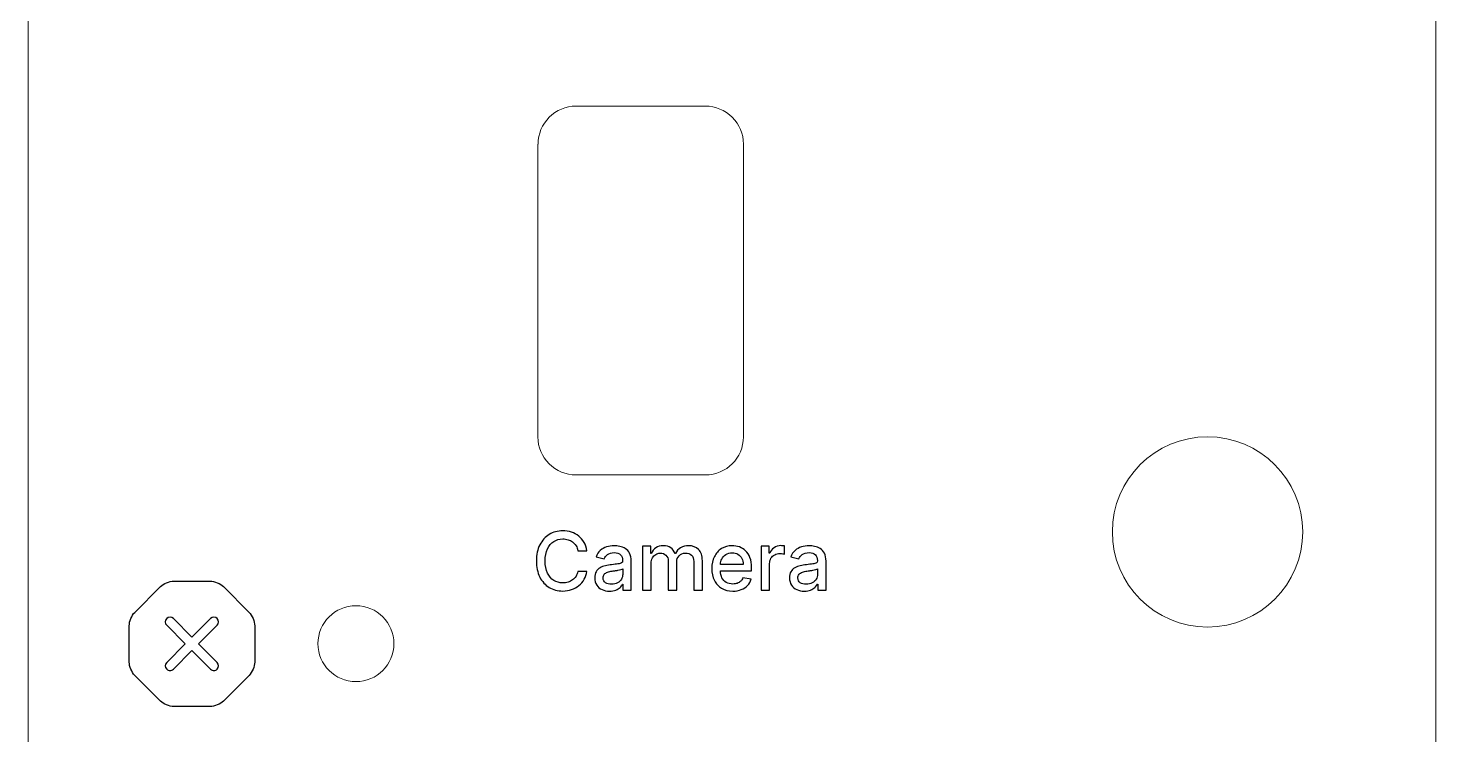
# Model space of a CAD drawing. Header units: millimetres. Extents: x -19 to 19, y -61 to 61.
# Drawn here: x -18.5 to 18.5, y 17.17 to 35.76 of the extents above; entities that cross this region are included whole.
import ezdxf
from ezdxf.lldxf.tags import DXFTag

# ---------------------------------------------------------------- set-up
doc = ezdxf.new("R2010")
doc.units = ezdxf.units.MM
doc.header["$MEASUREMENT"] = 0
doc.layers.add('Layer 1', color=7, linetype='Continuous')
tags = doc.linetypes.add('New Line21', pattern=[0.2, 0.1, -0.1]).pattern_tags.tags
tags[6:7] = [DXFTag(74, 4), DXFTag(75, 0), DXFTag(340, '0'), DXFTag(46, 1.0), DXFTag(50, 0.0), DXFTag(44, 0.0), DXFTag(45, 0.0)]
tags[4:5] = [DXFTag(74, 4), DXFTag(75, 0), DXFTag(340, '0'), DXFTag(46, 1.0), DXFTag(50, 0.0), DXFTag(44, 0.0), DXFTag(45, 0.0)]
tags = doc.linetypes.add('New Line22', pattern=[0.2, 0.1, -0.1]).pattern_tags.tags
tags[6:7] = [DXFTag(74, 4), DXFTag(75, 0), DXFTag(340, '0'), DXFTag(46, 1.0), DXFTag(50, 0.0), DXFTag(44, 0.0), DXFTag(45, 0.0)]
tags[4:5] = [DXFTag(74, 4), DXFTag(75, 0), DXFTag(340, '0'), DXFTag(46, 1.0), DXFTag(50, 0.0), DXFTag(44, 0.0), DXFTag(45, 0.0)]
tags = doc.linetypes.add('New Line23', pattern=[0.2, 0.1, -0.1]).pattern_tags.tags
tags[6:7] = [DXFTag(74, 4), DXFTag(75, 0), DXFTag(340, '0'), DXFTag(46, 1.0), DXFTag(50, 0.0), DXFTag(44, 0.0), DXFTag(45, 0.0)]
tags[4:5] = [DXFTag(74, 4), DXFTag(75, 0), DXFTag(340, '0'), DXFTag(46, 1.0), DXFTag(50, 0.0), DXFTag(44, 0.0), DXFTag(45, 0.0)]
tags = doc.linetypes.add('New Line24', pattern=[0.2, 0.1, -0.1]).pattern_tags.tags
tags[6:7] = [DXFTag(74, 4), DXFTag(75, 0), DXFTag(340, '0'), DXFTag(46, 1.0), DXFTag(50, 0.0), DXFTag(44, 0.0), DXFTag(45, 0.0)]
tags[4:5] = [DXFTag(74, 4), DXFTag(75, 0), DXFTag(340, '0'), DXFTag(46, 1.0), DXFTag(50, 0.0), DXFTag(44, 0.0), DXFTag(45, 0.0)]
tags = doc.linetypes.add('New Line25', pattern=[0.2, 0.1, -0.1]).pattern_tags.tags
tags[6:7] = [DXFTag(74, 4), DXFTag(75, 0), DXFTag(340, '0'), DXFTag(46, 1.0), DXFTag(50, 0.0), DXFTag(44, 0.0), DXFTag(45, 0.0)]
tags[4:5] = [DXFTag(74, 4), DXFTag(75, 0), DXFTag(340, '0'), DXFTag(46, 1.0), DXFTag(50, 0.0), DXFTag(44, 0.0), DXFTag(45, 0.0)]
tags = doc.linetypes.add('New Line26', pattern=[0.2, 0.1, -0.1]).pattern_tags.tags
tags[6:7] = [DXFTag(74, 4), DXFTag(75, 0), DXFTag(340, '0'), DXFTag(46, 1.0), DXFTag(50, 0.0), DXFTag(44, 0.0), DXFTag(45, 0.0)]
tags[4:5] = [DXFTag(74, 4), DXFTag(75, 0), DXFTag(340, '0'), DXFTag(46, 1.0), DXFTag(50, 0.0), DXFTag(44, 0.0), DXFTag(45, 0.0)]
tags = doc.linetypes.add('New Line27', pattern=[0.2, 0.1, -0.1]).pattern_tags.tags
tags[6:7] = [DXFTag(74, 4), DXFTag(75, 0), DXFTag(340, '0'), DXFTag(46, 1.0), DXFTag(50, 0.0), DXFTag(44, 0.0), DXFTag(45, 0.0)]
tags[4:5] = [DXFTag(74, 4), DXFTag(75, 0), DXFTag(340, '0'), DXFTag(46, 1.0), DXFTag(50, 0.0), DXFTag(44, 0.0), DXFTag(45, 0.0)]
tags = doc.linetypes.add('New Line28', pattern=[0.2, 0.1, -0.1]).pattern_tags.tags
tags[6:7] = [DXFTag(74, 4), DXFTag(75, 0), DXFTag(340, '0'), DXFTag(46, 1.0), DXFTag(50, 0.0), DXFTag(44, 0.0), DXFTag(45, 0.0)]
tags[4:5] = [DXFTag(74, 4), DXFTag(75, 0), DXFTag(340, '0'), DXFTag(46, 1.0), DXFTag(50, 0.0), DXFTag(44, 0.0), DXFTag(45, 0.0)]
tags = doc.linetypes.add('New Line38', pattern=[0.2, 0.1, -0.1]).pattern_tags.tags
tags[6:7] = [DXFTag(74, 4), DXFTag(75, 0), DXFTag(340, '0'), DXFTag(46, 1.0), DXFTag(50, 0.0), DXFTag(44, 0.0), DXFTag(45, 0.0)]
tags[4:5] = [DXFTag(74, 4), DXFTag(75, 0), DXFTag(340, '0'), DXFTag(46, 1.0), DXFTag(50, 0.0), DXFTag(44, 0.0), DXFTag(45, 0.0)]
tags = doc.linetypes.add('New Line4', pattern=[0.2, 0.1, -0.1]).pattern_tags.tags
tags[6:7] = [DXFTag(74, 4), DXFTag(75, 0), DXFTag(340, '0'), DXFTag(46, 1.0), DXFTag(50, 0.0), DXFTag(44, 0.0), DXFTag(45, 0.0)]
tags[4:5] = [DXFTag(74, 4), DXFTag(75, 0), DXFTag(340, '0'), DXFTag(46, 1.0), DXFTag(50, 0.0), DXFTag(44, 0.0), DXFTag(45, 0.0)]
tags = doc.linetypes.add('New Line47', pattern=[0.2, 0.1, -0.1]).pattern_tags.tags
tags[6:7] = [DXFTag(74, 4), DXFTag(75, 0), DXFTag(340, '0'), DXFTag(46, 1.0), DXFTag(50, 0.0), DXFTag(44, 0.0), DXFTag(45, 0.0)]
tags[4:5] = [DXFTag(74, 4), DXFTag(75, 0), DXFTag(340, '0'), DXFTag(46, 1.0), DXFTag(50, 0.0), DXFTag(44, 0.0), DXFTag(45, 0.0)]
tags = doc.linetypes.add('New Line53', pattern=[0.2, 0.1, -0.1]).pattern_tags.tags
tags[6:7] = [DXFTag(74, 4), DXFTag(75, 0), DXFTag(340, '0'), DXFTag(46, 1.0), DXFTag(50, 0.0), DXFTag(44, 0.0), DXFTag(45, 0.0)]
tags[4:5] = [DXFTag(74, 4), DXFTag(75, 0), DXFTag(340, '0'), DXFTag(46, 1.0), DXFTag(50, 0.0), DXFTag(44, 0.0), DXFTag(45, 0.0)]

msp = doc.modelspace()

# ---------------------------------------------------------------- linework, layer by layer
at = {"layer": 'Layer 1', "linetype": 'New Line53', "lineweight": 5}
msp.add_open_spline([(-18.5015, 59.5148), (-18.5015, 59.5148), (-18.5015, -59.4971), (-18.5015, -59.4971)], degree=3, dxfattribs=at)
at = {"layer": 'Layer 1', "linetype": 'New Line47', "lineweight": 5}
msp.add_open_spline([(18.5019, -50.1686), (18.5019, -50.1686), (18.5019, 50.1865), (18.5019, 50.1865)], degree=3, dxfattribs=at)
at = {"layer": 'Layer 1', "linetype": 'New Line28', "lineweight": 5}
msp.add_open_spline([(-4.0995, 33.7099), (-4.3641, 33.7099), (-4.6181, 33.604), (-4.8052, 33.417), (-4.8052, 33.417), (-4.9922, 33.2301), (-5.098, 32.976), (-5.098, 32.7113)], degree=3, knots=[0, 0, 0, 0, 0.3333333, 0.3333333, 0.3333333, 0.3333333, 1, 1, 1, 1], dxfattribs=at)
at = {"layer": 'Layer 1', "linetype": 'New Line21', "lineweight": 5}
msp.add_open_spline([(-0.6984, 33.7099), (-0.6984, 33.7099), (-4.0995, 33.7099), (-4.0995, 33.7099)], degree=3, dxfattribs=at)
at = {"layer": 'Layer 1', "linetype": 'New Line22', "lineweight": 5}
msp.add_open_spline([(0.3001, 32.7113), (0.3001, 32.976), (0.1943, 33.2301), (0.0073, 33.417), (0.0073, 33.417), (-0.1798, 33.604), (-0.4338, 33.7099), (-0.6984, 33.7099)], degree=3, knots=[0, 0, 0, 0, 0.3333333, 0.3333333, 0.3333333, 0.3333333, 1, 1, 1, 1], dxfattribs=at)
at = {"layer": 'Layer 1', "linetype": 'New Line27', "lineweight": 5}
msp.add_open_spline([(-5.1015, 32.7113), (-5.1015, 32.7113), (-5.1015, 25.0094), (-5.1015, 25.0094)], degree=3, dxfattribs=at)
at = {"layer": 'Layer 1', "linetype": 'New Line23', "lineweight": 5}
msp.add_open_spline([(0.3001, 25.0094), (0.3001, 25.0094), (0.3001, 32.7113), (0.3001, 32.7113)], degree=3, dxfattribs=at)
at = {"layer": 'Layer 1', "linetype": 'New Line26', "lineweight": 5}
msp.add_open_spline([(-5.1015, 25.0094), (-5.1015, 24.7449), (-4.9956, 24.4909), (-4.8087, 24.3038), (-4.8087, 24.3038), (-4.6217, 24.1168), (-4.3677, 24.0109), (-4.103, 24.0109)], degree=3, knots=[0, 0, 0, 0, 0.3333333, 0.3333333, 0.3333333, 0.3333333, 1, 1, 1, 1], dxfattribs=at)
at = {"layer": 'Layer 1', "linetype": 'New Line24', "lineweight": 5}
msp.add_open_spline([(-0.6984, 24.0109), (-0.1444, 24.0109), (0.3001, 24.459), (0.3001, 25.0094)], degree=3, dxfattribs=at)
at = {"layer": 'Layer 1', "linetype": 'New Line38', "lineweight": 5}
msp.add_open_spline([(15.002, 22.5114), (15.002, 23.8911), (13.8835, 25.0129), (12.5005, 25.0129), (12.5005, 25.0129), (11.1175, 25.0129), (9.9991, 23.8945), (9.9991, 22.5114), (9.9991, 22.5114), (9.9991, 21.132), (11.1175, 20.01), (12.5005, 20.01), (12.5005, 20.01), (13.8835, 20.01), (15.002, 21.1285), (15.002, 22.5114)], degree=3, knots=[0, 0, 0, 0, 0.2, 0.2, 0.2, 0.2, 0.4, 0.4, 0.4, 0.4, 0.6, 0.6, 0.6, 0.6, 1, 1, 1, 1], dxfattribs=at)
at = {"layer": 'Layer 1', "linetype": 'New Line25', "lineweight": 5}
msp.add_open_spline([(-4.0995, 24.0109), (-4.0995, 24.0109), (-0.6984, 24.0109), (-0.6984, 24.0109)], degree=3, dxfattribs=at)
at = {"layer": 'Layer 1'}
for points, knots in [([(-3.8142, 22.0173), (-3.8142, 22.0173), (-4.0486, 22.0173), (-4.0486, 22.0173), (-4.0486, 22.0173), (-4.0577, 22.0673), (-4.0745, 22.1114), (-4.099, 22.1495), (-4.099, 22.1495), (-4.1235, 22.1877), (-4.1537, 22.2197), (-4.1891, 22.2465), (-4.1891, 22.2465), (-4.2247, 22.273), (-4.2646, 22.2931), (-4.3088, 22.3065), (-4.3088, 22.3065), (-4.3524, 22.3202), (-4.3988, 22.327), (-4.4478, 22.327), (-4.4478, 22.327), (-4.5365, 22.327), (-4.616, 22.3047), (-4.6861, 22.2599), (-4.6861, 22.2599), (-4.7557, 22.2155), (-4.8108, 22.1498), (-4.8515, 22.0638), (-4.8515, 22.0638), (-4.8915, 21.9776), (-4.9116, 21.8722), (-4.9116, 21.748), (-4.9116, 21.748), (-4.9116, 21.6228), (-4.8915, 21.5169), (-4.8515, 21.4308), (-4.8515, 21.4308), (-4.8108, 21.3448), (-4.7555, 21.2794), (-4.6853, 21.2353), (-4.6853, 21.2353), (-4.6152, 21.1913), (-4.5362, 21.1694), (-4.4485, 21.1694), (-4.4485, 21.1694), (-4.4, 21.1694), (-4.3538, 21.1757), (-4.3102, 21.1888), (-4.3102, 21.1888), (-4.2661, 21.2022), (-4.2262, 21.222), (-4.1907, 21.2481), (-4.1907, 21.2481), (-4.1551, 21.2741), (-4.125, 21.306), (-4.1005, 21.3437), (-4.1005, 21.3437), (-4.0754, 21.3817), (-4.0582, 21.4252), (-4.0486, 21.4745), (-4.0486, 21.4745), (-4.0486, 21.4745), (-3.8142, 21.4735), (-3.8142, 21.4735), (-3.8142, 21.4735), (-3.8267, 21.398), (-3.851, 21.3285), (-3.887, 21.2646), (-3.887, 21.2646), (-3.9226, 21.2014), (-3.9685, 21.1468), (-4.0246, 21.1009), (-4.0246, 21.1009), (-4.0802, 21.055), (-4.1438, 21.0198), (-4.2155, 20.9947), (-4.2155, 20.9947), (-4.2872, 20.9697), (-4.3653, 20.9573), (-4.4501, 20.9573), (-4.4501, 20.9573), (-4.5833, 20.9573), (-4.7021, 20.9887), (-4.8064, 21.0519), (-4.8064, 21.0519), (-4.9106, 21.1157), (-4.9928, 21.2064), (-5.053, 21.3249), (-5.053, 21.3249), (-5.1126, 21.4432), (-5.1423, 21.5843), (-5.1423, 21.748), (-5.1423, 21.748), (-5.1423, 21.9124), (-5.1123, 22.0535), (-5.0522, 22.1714), (-5.0522, 22.1714), (-4.992, 22.2895), (-4.9099, 22.3802), (-4.8056, 22.4434), (-4.8056, 22.4434), (-4.7013, 22.5069), (-4.5829, 22.539), (-4.4501, 22.539), (-4.4501, 22.539), (-4.3684, 22.539), (-4.2922, 22.527), (-4.2215, 22.5034), (-4.2215, 22.5034), (-4.1503, 22.4805), (-4.0865, 22.4462), (-4.0298, 22.4014), (-4.0298, 22.4014), (-3.9733, 22.3566), (-3.9263, 22.3019), (-3.8892, 22.2374), (-3.8892, 22.2374), (-3.8522, 22.1731), (-3.8271, 22.0998), (-3.8142, 22.0173)], [0, 0, 0, 0, 0.0322581, 0.0322581, 0.0322581, 0.0322581, 0.0645161, 0.0645161, 0.0645161, 0.0645161, 0.0967742, 0.0967742, 0.0967742, 0.0967742, 0.1290323, 0.1290323, 0.1290323, 0.1290323, 0.1612903, 0.1612903, 0.1612903, 0.1612903, 0.1935484, 0.1935484, 0.1935484, 0.1935484, 0.2258065, 0.2258065, 0.2258065, 0.2258065, 0.2580645, 0.2580645, 0.2580645, 0.2580645, 0.2903226, 0.2903226, 0.2903226, 0.2903226, 0.3225806, 0.3225806, 0.3225806, 0.3225806, 0.3548387, 0.3548387, 0.3548387, 0.3548387, 0.3870968, 0.3870968, 0.3870968, 0.3870968, 0.4193548, 0.4193548, 0.4193548, 0.4193548, 0.4516129, 0.4516129, 0.4516129, 0.4516129, 0.483871, 0.483871, 0.483871, 0.483871, 0.516129, 0.516129, 0.516129, 0.516129, 0.5483871, 0.5483871, 0.5483871, 0.5483871, 0.5806452, 0.5806452, 0.5806452, 0.5806452, 0.6129032, 0.6129032, 0.6129032, 0.6129032, 0.6451613, 0.6451613, 0.6451613, 0.6451613, 0.6774194, 0.6774194, 0.6774194, 0.6774194, 0.7096774, 0.7096774, 0.7096774, 0.7096774, 0.7419355, 0.7419355, 0.7419355, 0.7419355, 0.7741935, 0.7741935, 0.7741935, 0.7741935, 0.8064516, 0.8064516, 0.8064516, 0.8064516, 0.8387097, 0.8387097, 0.8387097, 0.8387097, 0.8709677, 0.8709677, 0.8709677, 0.8709677, 0.9032258, 0.9032258, 0.9032258, 0.9032258, 0.9354839, 0.9354839, 0.9354839, 0.9354839, 1, 1, 1, 1]), ([(-3.2182, 20.9527), (-3.2913, 20.9527), (-3.3575, 20.9662), (-3.4167, 20.9933), (-3.4167, 20.9933), (-3.4757, 21.0209), (-3.5227, 21.0607), (-3.5572, 21.1129), (-3.5572, 21.1129), (-3.5913, 21.1652), (-3.6083, 21.229), (-3.6083, 21.3045), (-3.6083, 21.3045), (-3.6083, 21.3697), (-3.5957, 21.4235), (-3.5708, 21.4653), (-3.5708, 21.4653), (-3.5457, 21.5073), (-3.5119, 21.5409), (-3.4692, 21.5652), (-3.4692, 21.5652), (-3.4267, 21.5899), (-3.3791, 21.6087), (-3.3264, 21.6209), (-3.3264, 21.6209), (-3.2738, 21.6337), (-3.2202, 21.6432), (-3.1656, 21.6496), (-3.1656, 21.6496), (-3.0964, 21.6576), (-3.0403, 21.664), (-2.9971, 21.6689), (-2.9971, 21.6689), (-2.9541, 21.6745), (-2.9227, 21.6835), (-2.9033, 21.6955), (-2.9033, 21.6955), (-2.8837, 21.7075), (-2.8739, 21.7272), (-2.8739, 21.754), (-2.8739, 21.754), (-2.8739, 21.754), (-2.8739, 21.7592), (-2.8739, 21.7592), (-2.8739, 21.7592), (-2.8739, 21.825), (-2.8925, 21.8758), (-2.9295, 21.912), (-2.9295, 21.912), (-2.9661, 21.948), (-3.0207, 21.966), (-3.0934, 21.966), (-3.0934, 21.966), (-3.169, 21.966), (-3.2286, 21.9491), (-3.2722, 21.9156), (-3.2722, 21.9156), (-3.3154, 21.8828), (-3.3452, 21.8458), (-3.3617, 21.8051), (-3.3617, 21.8051), (-3.3617, 21.8051), (-3.5729, 21.8531), (-3.5729, 21.8531), (-3.5729, 21.8531), (-3.5479, 21.9234), (-3.5113, 21.9802), (-3.4632, 22.0233), (-3.4632, 22.0233), (-3.4147, 22.067), (-3.3588, 22.0983), (-3.2956, 22.1178), (-3.2956, 22.1178), (-3.2325, 22.1378), (-3.1661, 22.1481), (-3.0964, 22.1481), (-3.0964, 22.1481), (-3.0504, 22.1481), (-3.0014, 22.1425), (-2.9498, 22.1315), (-2.9498, 22.1315), (-2.8977, 22.1209), (-2.8491, 22.1015), (-2.8039, 22.073), (-2.8039, 22.073), (-2.7583, 22.0443), (-2.7211, 22.0034), (-2.692, 21.9502), (-2.692, 21.9502), (-2.663, 21.8976), (-2.6484, 21.8291), (-2.6484, 21.7452), (-2.6484, 21.7452), (-2.6484, 21.7452), (-2.6484, 20.9782), (-2.6484, 20.9782), (-2.6484, 20.9782), (-2.6484, 20.9782), (-2.8679, 20.9782), (-2.8679, 20.9782), (-2.8679, 20.9782), (-2.8679, 20.9782), (-2.8679, 21.1362), (-2.8679, 21.1362), (-2.8679, 21.1362), (-2.8679, 21.1362), (-2.8769, 21.1362), (-2.8769, 21.1362), (-2.8769, 21.1362), (-2.8914, 21.1069), (-2.9133, 21.0783), (-2.9423, 21.0505), (-2.9423, 21.0505), (-2.9714, 21.0222), (-3.0087, 20.999), (-3.0544, 20.9806), (-3.0544, 20.9806), (-3.1, 20.9619), (-3.1545, 20.9527), (-3.2182, 20.9527)], [0, 0, 0, 0, 0.0322581, 0.0322581, 0.0322581, 0.0322581, 0.0645161, 0.0645161, 0.0645161, 0.0645161, 0.0967742, 0.0967742, 0.0967742, 0.0967742, 0.1290323, 0.1290323, 0.1290323, 0.1290323, 0.1612903, 0.1612903, 0.1612903, 0.1612903, 0.1935484, 0.1935484, 0.1935484, 0.1935484, 0.2258065, 0.2258065, 0.2258065, 0.2258065, 0.2580645, 0.2580645, 0.2580645, 0.2580645, 0.2903226, 0.2903226, 0.2903226, 0.2903226, 0.3225806, 0.3225806, 0.3225806, 0.3225806, 0.3548387, 0.3548387, 0.3548387, 0.3548387, 0.3870968, 0.3870968, 0.3870968, 0.3870968, 0.4193548, 0.4193548, 0.4193548, 0.4193548, 0.4516129, 0.4516129, 0.4516129, 0.4516129, 0.483871, 0.483871, 0.483871, 0.483871, 0.516129, 0.516129, 0.516129, 0.516129, 0.5483871, 0.5483871, 0.5483871, 0.5483871, 0.5806452, 0.5806452, 0.5806452, 0.5806452, 0.6129032, 0.6129032, 0.6129032, 0.6129032, 0.6451613, 0.6451613, 0.6451613, 0.6451613, 0.6774194, 0.6774194, 0.6774194, 0.6774194, 0.7096774, 0.7096774, 0.7096774, 0.7096774, 0.7419355, 0.7419355, 0.7419355, 0.7419355, 0.7741935, 0.7741935, 0.7741935, 0.7741935, 0.8064516, 0.8064516, 0.8064516, 0.8064516, 0.8387097, 0.8387097, 0.8387097, 0.8387097, 0.8709677, 0.8709677, 0.8709677, 0.8709677, 0.9032258, 0.9032258, 0.9032258, 0.9032258, 0.9354839, 0.9354839, 0.9354839, 0.9354839, 1, 1, 1, 1]), ([(-2.3491, 20.9782), (-2.3491, 20.9782), (-2.3491, 22.1329), (-2.3491, 22.1329), (-2.3491, 22.1329), (-2.3491, 22.1329), (-2.1333, 22.1329), (-2.1333, 22.1329), (-2.1333, 22.1329), (-2.1333, 22.1329), (-2.1333, 21.9448), (-2.1333, 21.9448), (-2.1333, 21.9448), (-2.1333, 21.9448), (-2.1189, 21.9448), (-2.1189, 21.9448), (-2.1189, 21.9448), (-2.0949, 22.0087), (-2.0556, 22.0581), (-2.0009, 22.0938), (-2.0009, 22.0938), (-1.9464, 22.1301), (-1.8809, 22.1481), (-1.8047, 22.1481), (-1.8047, 22.1481), (-1.7275, 22.1481), (-1.663, 22.1301), (-1.6109, 22.0938), (-1.6109, 22.0938), (-1.5582, 22.0578), (-1.5194, 22.008), (-1.4943, 21.9448), (-1.4943, 21.9448), (-1.4943, 21.9448), (-1.4823, 21.9448), (-1.4823, 21.9448), (-1.4823, 21.9448), (-1.4547, 22.0066), (-1.4108, 22.0557), (-1.3507, 22.0923), (-1.3507, 22.0923), (-1.2906, 22.1294), (-1.219, 22.1481), (-1.1357, 22.1481), (-1.1357, 22.1481), (-1.0309, 22.1481), (-0.9456, 22.1153), (-0.8794, 22.0497), (-0.8794, 22.0497), (-0.8128, 21.9836), (-0.7794, 21.8848), (-0.7794, 21.7526), (-0.7794, 21.7526), (-0.7794, 21.7526), (-0.7794, 20.9782), (-0.7794, 20.9782), (-0.7794, 20.9782), (-0.7794, 20.9782), (-1.0041, 20.9782), (-1.0041, 20.9782), (-1.0041, 20.9782), (-1.0041, 20.9782), (-1.0041, 21.7314), (-1.0041, 21.7314), (-1.0041, 21.7314), (-1.0041, 21.8098), (-1.0255, 21.8662), (-1.0681, 21.9015), (-1.0681, 21.9015), (-1.1107, 21.9364), (-1.1615, 21.954), (-1.2207, 21.954), (-1.2207, 21.954), (-1.2939, 21.954), (-1.3507, 21.9315), (-1.3914, 21.8863), (-1.3914, 21.8863), (-1.4319, 21.8419), (-1.4522, 21.7843), (-1.4522, 21.7142), (-1.4522, 21.7142), (-1.4522, 21.7142), (-1.4522, 20.9782), (-1.4522, 20.9782), (-1.4522, 20.9782), (-1.4522, 20.9782), (-1.6762, 20.9782), (-1.6762, 20.9782), (-1.6762, 20.9782), (-1.6762, 20.9782), (-1.6762, 21.7459), (-1.6762, 21.7459), (-1.6762, 21.7459), (-1.6762, 21.8083), (-1.6958, 21.8588), (-1.7349, 21.8968), (-1.7349, 21.8968), (-1.7739, 21.935), (-1.8249, 21.954), (-1.8874, 21.954), (-1.8874, 21.954), (-1.9301, 21.954), (-1.9694, 21.9427), (-2.0054, 21.9202), (-2.0054, 21.9202), (-2.041, 21.8983), (-2.0698, 21.8672), (-2.092, 21.8278), (-2.092, 21.8278), (-2.1134, 21.7882), (-2.1242, 21.7423), (-2.1242, 21.6901), (-2.1242, 21.6901), (-2.1242, 21.6901), (-2.1242, 20.9782), (-2.1242, 20.9782), (-2.1242, 20.9782), (-2.1242, 20.9782), (-2.3491, 20.9782), (-2.3491, 20.9782)], [0, 0, 0, 0, 0.0322581, 0.0322581, 0.0322581, 0.0322581, 0.0645161, 0.0645161, 0.0645161, 0.0645161, 0.0967742, 0.0967742, 0.0967742, 0.0967742, 0.1290323, 0.1290323, 0.1290323, 0.1290323, 0.1612903, 0.1612903, 0.1612903, 0.1612903, 0.1935484, 0.1935484, 0.1935484, 0.1935484, 0.2258065, 0.2258065, 0.2258065, 0.2258065, 0.2580645, 0.2580645, 0.2580645, 0.2580645, 0.2903226, 0.2903226, 0.2903226, 0.2903226, 0.3225806, 0.3225806, 0.3225806, 0.3225806, 0.3548387, 0.3548387, 0.3548387, 0.3548387, 0.3870968, 0.3870968, 0.3870968, 0.3870968, 0.4193548, 0.4193548, 0.4193548, 0.4193548, 0.4516129, 0.4516129, 0.4516129, 0.4516129, 0.483871, 0.483871, 0.483871, 0.483871, 0.516129, 0.516129, 0.516129, 0.516129, 0.5483871, 0.5483871, 0.5483871, 0.5483871, 0.5806452, 0.5806452, 0.5806452, 0.5806452, 0.6129032, 0.6129032, 0.6129032, 0.6129032, 0.6451613, 0.6451613, 0.6451613, 0.6451613, 0.6774194, 0.6774194, 0.6774194, 0.6774194, 0.7096774, 0.7096774, 0.7096774, 0.7096774, 0.7419355, 0.7419355, 0.7419355, 0.7419355, 0.7741935, 0.7741935, 0.7741935, 0.7741935, 0.8064516, 0.8064516, 0.8064516, 0.8064516, 0.8387097, 0.8387097, 0.8387097, 0.8387097, 0.8709677, 0.8709677, 0.8709677, 0.8709677, 0.9032258, 0.9032258, 0.9032258, 0.9032258, 0.9354839, 0.9354839, 0.9354839, 0.9354839, 1, 1, 1, 1]), ([(0.0195, 20.9549), (-0.0943, 20.9549), (-0.1923, 20.9793), (-0.2744, 21.0279), (-0.2744, 21.0279), (-0.3562, 21.0769), (-0.4193, 21.1461), (-0.4639, 21.2346), (-0.4639, 21.2346), (-0.5081, 21.324), (-0.5301, 21.4284), (-0.5301, 21.548), (-0.5301, 21.548), (-0.5301, 21.6665), (-0.5081, 21.7706), (-0.4639, 21.8608), (-0.4639, 21.8608), (-0.4193, 21.9508), (-0.3571, 22.0214), (-0.2775, 22.0719), (-0.2775, 22.0719), (-0.1972, 22.1227), (-0.1036, 22.1481), (0.0037, 22.1481), (0.0037, 22.1481), (0.0688, 22.1481), (0.132, 22.1371), (0.1931, 22.1157), (0.1931, 22.1157), (0.2543, 22.0941), (0.3091, 22.0602), (0.3578, 22.0141), (0.3578, 22.0141), (0.4063, 21.9682), (0.4447, 21.9082), (0.4727, 21.8344), (0.4727, 21.8344), (0.5008, 21.7614), (0.5148, 21.6725), (0.5148, 21.5677), (0.5148, 21.5677), (0.5148, 21.5677), (0.5148, 21.488), (0.5148, 21.488), (0.5148, 21.488), (0.5148, 21.488), (-0.306, 21.488), (-0.306, 21.488), (-0.306, 21.488), (-0.306, 21.488), (-0.306, 21.4908), (-0.306, 21.4908), (-0.306, 21.4908), (-0.306, 21.4908), (-0.3062, 21.4908), (-0.3062, 21.4908), (-0.3062, 21.4908), (-0.3008, 21.4176), (-0.2869, 21.3497), (-0.2655, 21.3066), (-0.2655, 21.3066), (-0.2379, 21.2526), (-0.1995, 21.2113), (-0.1504, 21.1828), (-0.1504, 21.1828), (-0.1014, 21.1546), (-0.044, 21.1408), (0.0217, 21.1408), (0.0217, 21.1408), (0.0643, 21.1408), (0.1032, 21.1468), (0.1383, 21.1588), (0.1383, 21.1588), (0.1733, 21.1712), (0.2036, 21.1898), (0.2292, 21.2142), (0.2292, 21.2142), (0.2547, 21.2389), (0.2743, 21.2692), (0.2879, 21.3052), (0.2879, 21.3052), (0.2879, 21.3052), (0.5006, 21.2672), (0.5006, 21.2672), (0.5006, 21.2672), (0.4835, 21.2044), (0.453, 21.1493), (0.4088, 21.1024), (0.4088, 21.1024), (0.3652, 21.0558), (0.3104, 21.0194), (0.2443, 20.9933), (0.2443, 20.9933), (0.1785, 20.9679), (0.1037, 20.9549), (0.0195, 20.9549)], [0, 0, 0, 0, 0.04, 0.04, 0.04, 0.04, 0.08, 0.08, 0.08, 0.08, 0.12, 0.12, 0.12, 0.12, 0.16, 0.16, 0.16, 0.16, 0.2, 0.2, 0.2, 0.2, 0.24, 0.24, 0.24, 0.24, 0.28, 0.28, 0.28, 0.28, 0.32, 0.32, 0.32, 0.32, 0.36, 0.36, 0.36, 0.36, 0.4, 0.4, 0.4, 0.4, 0.44, 0.44, 0.44, 0.44, 0.48, 0.48, 0.48, 0.48, 0.52, 0.52, 0.52, 0.52, 0.56, 0.56, 0.56, 0.56, 0.6, 0.6, 0.6, 0.6, 0.64, 0.64, 0.64, 0.64, 0.68, 0.68, 0.68, 0.68, 0.72, 0.72, 0.72, 0.72, 0.76, 0.76, 0.76, 0.76, 0.8, 0.8, 0.8, 0.8, 0.84, 0.84, 0.84, 0.84, 0.88, 0.88, 0.88, 0.88, 0.92, 0.92, 0.92, 0.92, 1, 1, 1, 1]), ([(-0.3037, 21.6563), (-0.3037, 21.6563), (-0.1989, 21.6563), (-0.1989, 21.6563), (-0.1989, 21.6563), (-0.1989, 21.6563), (0.2945, 21.6563), (0.2945, 21.6563), (0.2945, 21.6563), (0.2945, 21.7155), (0.2825, 21.7678), (0.2585, 21.8136), (0.2585, 21.8136), (0.2344, 21.8595), (0.2007, 21.8958), (0.1571, 21.9223), (0.1571, 21.9223), (0.114, 21.9491), (0.0633, 21.9622), (0.0052, 21.9622), (0.0052, 21.9622), (-0.058, 21.9622), (-0.1131, 21.9466), (-0.1602, 21.9156), (-0.1602, 21.9156), (-0.2068, 21.8852), (-0.2428, 21.845), (-0.2684, 21.7952), (-0.2684, 21.7952), (-0.2861, 21.7608), (-0.2977, 21.7114), (-0.3038, 21.6563), (-0.3038, 21.6563), (-0.3038, 21.6563), (-0.3037, 21.6563), (-0.3037, 21.6563)], [0, 0, 0, 0, 0.1, 0.1, 0.1, 0.1, 0.2, 0.2, 0.2, 0.2, 0.3, 0.3, 0.3, 0.3, 0.4, 0.4, 0.4, 0.4, 0.5, 0.5, 0.5, 0.5, 0.6, 0.6, 0.6, 0.6, 0.7, 0.7, 0.7, 0.7, 0.8, 0.8, 0.8, 0.8, 1, 1, 1, 1]), ([(0.7642, 20.9782), (0.7642, 20.9782), (0.7642, 22.1329), (0.7642, 22.1329), (0.7642, 22.1329), (0.7642, 22.1329), (0.9814, 22.1329), (0.9814, 22.1329), (0.9814, 22.1329), (0.9814, 22.1329), (0.9814, 21.9495), (0.9814, 21.9495), (0.9814, 21.9495), (0.9814, 21.9495), (0.9936, 21.9495), (0.9936, 21.9495), (0.9936, 21.9495), (1.0145, 22.0115), (1.0516, 22.0606), (1.1048, 22.0962), (1.1048, 22.0962), (1.1584, 22.1322), (1.219, 22.1502), (1.2867, 22.1502), (1.2867, 22.1502), (1.3007, 22.1502), (1.3172, 22.1498), (1.3363, 22.1487), (1.3363, 22.1487), (1.3559, 22.1478), (1.3711, 22.1463), (1.3821, 22.1449), (1.3821, 22.1449), (1.3821, 22.1449), (1.3821, 21.93), (1.3821, 21.93), (1.3821, 21.93), (1.3731, 21.9326), (1.3571, 21.9354), (1.334, 21.9382), (1.334, 21.9382), (1.3109, 21.9416), (1.288, 21.9435), (1.2648, 21.9435), (1.2648, 21.9435), (1.2117, 21.9435), (1.1644, 21.9322), (1.1228, 21.9096), (1.1228, 21.9096), (1.0817, 21.8878), (1.0492, 21.8567), (1.025, 21.8171), (1.025, 21.8171), (1.001, 21.778), (0.989, 21.7335), (0.989, 21.6835), (0.989, 21.6835), (0.989, 21.6835), (0.989, 20.9782), (0.989, 20.9782), (0.989, 20.9782), (0.989, 20.9782), (0.7642, 20.9782), (0.7642, 20.9782)], [0, 0, 0, 0, 0.0588235, 0.0588235, 0.0588235, 0.0588235, 0.1176471, 0.1176471, 0.1176471, 0.1176471, 0.1764706, 0.1764706, 0.1764706, 0.1764706, 0.2352941, 0.2352941, 0.2352941, 0.2352941, 0.2941176, 0.2941176, 0.2941176, 0.2941176, 0.3529412, 0.3529412, 0.3529412, 0.3529412, 0.4117647, 0.4117647, 0.4117647, 0.4117647, 0.4705882, 0.4705882, 0.4705882, 0.4705882, 0.5294118, 0.5294118, 0.5294118, 0.5294118, 0.5882353, 0.5882353, 0.5882353, 0.5882353, 0.6470588, 0.6470588, 0.6470588, 0.6470588, 0.7058824, 0.7058824, 0.7058824, 0.7058824, 0.7647059, 0.7647059, 0.7647059, 0.7647059, 0.8235294, 0.8235294, 0.8235294, 0.8235294, 0.8823529, 0.8823529, 0.8823529, 0.8823529, 1, 1, 1, 1]), ([(1.9023, 20.9527), (1.8291, 20.9527), (1.763, 20.9662), (1.7039, 20.9933), (1.7039, 20.9933), (1.6447, 21.0209), (1.5979, 21.0607), (1.5634, 21.1129), (1.5634, 21.1129), (1.5292, 21.1652), (1.5121, 21.229), (1.5121, 21.3045), (1.5121, 21.3045), (1.5121, 21.3697), (1.5247, 21.4235), (1.5498, 21.4653), (1.5498, 21.4653), (1.5748, 21.5073), (1.6087, 21.5409), (1.6512, 21.5652), (1.6512, 21.5652), (1.6939, 21.5899), (1.7414, 21.6087), (1.794, 21.6209), (1.794, 21.6209), (1.8467, 21.6337), (1.9003, 21.6432), (1.9549, 21.6496), (1.9549, 21.6496), (2.0241, 21.6576), (2.0802, 21.664), (2.1233, 21.6689), (2.1233, 21.6689), (2.1664, 21.6745), (2.1977, 21.6835), (2.2173, 21.6955), (2.2173, 21.6955), (2.2368, 21.7075), (2.2466, 21.7272), (2.2466, 21.754), (2.2466, 21.754), (2.2466, 21.754), (2.2466, 21.7592), (2.2466, 21.7592), (2.2466, 21.7592), (2.2466, 21.825), (2.2281, 21.8758), (2.191, 21.912), (2.191, 21.912), (2.1543, 21.948), (2.0998, 21.966), (2.0271, 21.966), (2.0271, 21.966), (1.9514, 21.966), (1.8918, 21.9491), (1.8482, 21.9156), (1.8482, 21.9156), (1.8051, 21.8828), (1.7752, 21.8458), (1.7587, 21.8051), (1.7587, 21.8051), (1.7587, 21.8051), (1.5475, 21.8531), (1.5475, 21.8531), (1.5475, 21.8531), (1.5726, 21.9234), (1.6091, 21.9802), (1.6572, 22.0233), (1.6572, 22.0233), (1.7059, 22.067), (1.7618, 22.0983), (1.8248, 22.1178), (1.8248, 22.1178), (1.8881, 22.1378), (1.9545, 22.1481), (2.0241, 22.1481), (2.0241, 22.1481), (2.0702, 22.1481), (2.119, 22.1425), (2.1706, 22.1315), (2.1706, 22.1315), (2.2228, 22.1209), (2.2714, 22.1015), (2.3165, 22.073), (2.3165, 22.073), (2.3621, 22.0443), (2.3994, 22.0034), (2.4285, 21.9502), (2.4285, 21.9502), (2.4576, 21.8976), (2.4721, 21.8291), (2.4721, 21.7452), (2.4721, 21.7452), (2.4721, 21.7452), (2.4721, 20.9782), (2.4721, 20.9782), (2.4721, 20.9782), (2.4721, 20.9782), (2.2526, 20.9782), (2.2526, 20.9782), (2.2526, 20.9782), (2.2526, 20.9782), (2.2526, 21.1362), (2.2526, 21.1362), (2.2526, 21.1362), (2.2526, 21.1362), (2.2436, 21.1362), (2.2436, 21.1362), (2.2436, 21.1362), (2.229, 21.1069), (2.2073, 21.0783), (2.1782, 21.0505), (2.1782, 21.0505), (2.1491, 21.0222), (2.1118, 20.999), (2.0662, 20.9806), (2.0662, 20.9806), (2.0206, 20.9619), (1.9659, 20.9527), (1.9023, 20.9527)], [0, 0, 0, 0, 0.0322581, 0.0322581, 0.0322581, 0.0322581, 0.0645161, 0.0645161, 0.0645161, 0.0645161, 0.0967742, 0.0967742, 0.0967742, 0.0967742, 0.1290323, 0.1290323, 0.1290323, 0.1290323, 0.1612903, 0.1612903, 0.1612903, 0.1612903, 0.1935484, 0.1935484, 0.1935484, 0.1935484, 0.2258065, 0.2258065, 0.2258065, 0.2258065, 0.2580645, 0.2580645, 0.2580645, 0.2580645, 0.2903226, 0.2903226, 0.2903226, 0.2903226, 0.3225806, 0.3225806, 0.3225806, 0.3225806, 0.3548387, 0.3548387, 0.3548387, 0.3548387, 0.3870968, 0.3870968, 0.3870968, 0.3870968, 0.4193548, 0.4193548, 0.4193548, 0.4193548, 0.4516129, 0.4516129, 0.4516129, 0.4516129, 0.483871, 0.483871, 0.483871, 0.483871, 0.516129, 0.516129, 0.516129, 0.516129, 0.5483871, 0.5483871, 0.5483871, 0.5483871, 0.5806452, 0.5806452, 0.5806452, 0.5806452, 0.6129032, 0.6129032, 0.6129032, 0.6129032, 0.6451613, 0.6451613, 0.6451613, 0.6451613, 0.6774194, 0.6774194, 0.6774194, 0.6774194, 0.7096774, 0.7096774, 0.7096774, 0.7096774, 0.7419355, 0.7419355, 0.7419355, 0.7419355, 0.7741935, 0.7741935, 0.7741935, 0.7741935, 0.8064516, 0.8064516, 0.8064516, 0.8064516, 0.8387097, 0.8387097, 0.8387097, 0.8387097, 0.8709677, 0.8709677, 0.8709677, 0.8709677, 0.9032258, 0.9032258, 0.9032258, 0.9032258, 0.9354839, 0.9354839, 0.9354839, 0.9354839, 1, 1, 1, 1]), ([(-3.1693, 21.133), (-3.1072, 21.133), (-3.0541, 21.1454), (-3.0099, 21.1701), (-3.0099, 21.1701), (-2.9654, 21.1944), (-2.9315, 21.2265), (-2.9085, 21.2661), (-2.9085, 21.2661), (-2.8849, 21.3062), (-2.8731, 21.3493), (-2.8731, 21.3948), (-2.8731, 21.3948), (-2.8731, 21.3948), (-2.8731, 21.5437), (-2.8731, 21.5437), (-2.8731, 21.5437), (-2.8811, 21.5356), (-2.8967, 21.5281), (-2.9198, 21.5212), (-2.9198, 21.5212), (-2.9423, 21.5144), (-2.9681, 21.5088), (-2.9971, 21.5039), (-2.9971, 21.5039), (-3.0262, 21.4992), (-3.0546, 21.4951), (-3.0821, 21.4908), (-3.0821, 21.4908), (-3.1097, 21.4876), (-3.1328, 21.4844), (-3.1513, 21.482), (-3.1513, 21.482), (-3.1949, 21.4764), (-3.2348, 21.4672), (-3.2708, 21.4541), (-3.2708, 21.4541), (-3.3064, 21.4411), (-3.3349, 21.4224), (-3.3565, 21.3976), (-3.3565, 21.3976), (-3.3776, 21.3737), (-3.3881, 21.3416), (-3.3881, 21.3017), (-3.3881, 21.3017), (-3.3881, 21.246), (-3.3676, 21.204), (-3.3264, 21.1754), (-3.3264, 21.1754), (-3.2853, 21.1472), (-3.2329, 21.133), (-3.1693, 21.133)], [0, 0, 0, 0, 0.0714286, 0.0714286, 0.0714286, 0.0714286, 0.1428571, 0.1428571, 0.1428571, 0.1428571, 0.2142857, 0.2142857, 0.2142857, 0.2142857, 0.2857143, 0.2857143, 0.2857143, 0.2857143, 0.3571429, 0.3571429, 0.3571429, 0.3571429, 0.4285714, 0.4285714, 0.4285714, 0.4285714, 0.5, 0.5, 0.5, 0.5, 0.5714286, 0.5714286, 0.5714286, 0.5714286, 0.6428571, 0.6428571, 0.6428571, 0.6428571, 0.7142857, 0.7142857, 0.7142857, 0.7142857, 0.7857143, 0.7857143, 0.7857143, 0.7857143, 0.8571429, 0.8571429, 0.8571429, 0.8571429, 1, 1, 1, 1]), ([(1.9511, 21.133), (2.0133, 21.133), (2.0665, 21.1454), (2.1106, 21.1701), (2.1106, 21.1701), (2.1551, 21.1944), (2.1889, 21.2265), (2.212, 21.2661), (2.212, 21.2661), (2.2356, 21.3062), (2.2473, 21.3493), (2.2473, 21.3948), (2.2473, 21.3948), (2.2473, 21.3948), (2.2473, 21.5437), (2.2473, 21.5437), (2.2473, 21.5437), (2.2393, 21.5356), (2.2238, 21.5281), (2.2008, 21.5212), (2.2008, 21.5212), (2.1782, 21.5144), (2.1523, 21.5088), (2.1233, 21.5039), (2.1233, 21.5039), (2.0942, 21.4992), (2.0659, 21.4951), (2.0383, 21.4908), (2.0383, 21.4908), (2.0109, 21.4876), (1.9878, 21.4844), (1.9693, 21.482), (1.9693, 21.482), (1.9257, 21.4764), (1.8858, 21.4672), (1.8496, 21.4541), (1.8496, 21.4541), (1.8142, 21.4411), (1.7855, 21.4224), (1.764, 21.3976), (1.764, 21.3976), (1.743, 21.3737), (1.7324, 21.3416), (1.7324, 21.3017), (1.7324, 21.3017), (1.7324, 21.246), (1.753, 21.204), (1.794, 21.1754), (1.794, 21.1754), (1.8351, 21.1472), (1.8875, 21.133), (1.9511, 21.133)], [0, 0, 0, 0, 0.0714286, 0.0714286, 0.0714286, 0.0714286, 0.1428571, 0.1428571, 0.1428571, 0.1428571, 0.2142857, 0.2142857, 0.2142857, 0.2142857, 0.2857143, 0.2857143, 0.2857143, 0.2857143, 0.3571429, 0.3571429, 0.3571429, 0.3571429, 0.4285714, 0.4285714, 0.4285714, 0.4285714, 0.5, 0.5, 0.5, 0.5, 0.5714286, 0.5714286, 0.5714286, 0.5714286, 0.6428571, 0.6428571, 0.6428571, 0.6428571, 0.7142857, 0.7142857, 0.7142857, 0.7142857, 0.7857143, 0.7857143, 0.7857143, 0.7857143, 0.8571429, 0.8571429, 0.8571429, 0.8571429, 1, 1, 1, 1]), ([(-12.6911, 20.3953), (-12.6911, 20.3953), (-13.3673, 21.0717), (-13.3673, 21.0717), (-13.3673, 21.0717), (-13.4466, 21.1506), (-13.6048, 21.2166), (-13.717, 21.2166), (-13.717, 21.2166), (-13.717, 21.2166), (-14.6736, 21.2166), (-14.6736, 21.2166), (-14.6736, 21.2166), (-14.7858, 21.2166), (-14.9442, 21.1506), (-15.0234, 21.0717), (-15.0234, 21.0717), (-15.0234, 21.0717), (-15.6996, 20.3953), (-15.6996, 20.3953), (-15.6996, 20.3953), (-15.7788, 20.3159), (-15.8448, 20.1578), (-15.8448, 20.0457), (-15.8448, 20.0457), (-15.8448, 20.0457), (-15.8448, 19.0888), (-15.8448, 19.0888), (-15.8448, 19.0888), (-15.8448, 18.9767), (-15.7788, 18.8185), (-15.6996, 18.7392), (-15.6996, 18.7392), (-15.6996, 18.7392), (-15.0234, 18.0628), (-15.0234, 18.0628), (-15.0234, 18.0628), (-14.9442, 17.9837), (-14.7858, 17.9179), (-14.6736, 17.9179), (-14.6736, 17.9179), (-14.6736, 17.9179), (-13.717, 17.9179), (-13.717, 17.9179), (-13.717, 17.9179), (-13.6048, 17.9179), (-13.4466, 17.9837), (-13.3673, 18.0628), (-13.3673, 18.0628), (-13.3673, 18.0628), (-12.6911, 18.7392), (-12.6911, 18.7392), (-12.6911, 18.7392), (-12.6119, 18.8185), (-12.5459, 18.9767), (-12.5459, 19.0888), (-12.5459, 19.0888), (-12.5459, 19.0888), (-12.5459, 20.0457), (-12.5459, 20.0457), (-12.5459, 20.0457), (-12.5459, 20.1578), (-12.6119, 20.3159), (-12.6911, 20.3953)], [0, 0, 0, 0, 0.0588235, 0.0588235, 0.0588235, 0.0588235, 0.1176471, 0.1176471, 0.1176471, 0.1176471, 0.1764706, 0.1764706, 0.1764706, 0.1764706, 0.2352941, 0.2352941, 0.2352941, 0.2352941, 0.2941176, 0.2941176, 0.2941176, 0.2941176, 0.3529412, 0.3529412, 0.3529412, 0.3529412, 0.4117647, 0.4117647, 0.4117647, 0.4117647, 0.4705882, 0.4705882, 0.4705882, 0.4705882, 0.5294118, 0.5294118, 0.5294118, 0.5294118, 0.5882353, 0.5882353, 0.5882353, 0.5882353, 0.6470588, 0.6470588, 0.6470588, 0.6470588, 0.7058824, 0.7058824, 0.7058824, 0.7058824, 0.7647059, 0.7647059, 0.7647059, 0.7647059, 0.8235294, 0.8235294, 0.8235294, 0.8235294, 0.8823529, 0.8823529, 0.8823529, 0.8823529, 1, 1, 1, 1]), ([(-13.5306, 19.0775), (-13.4828, 19.0296), (-13.4828, 18.9505), (-13.5306, 18.9025), (-13.5306, 18.9025), (-13.5554, 18.8778), (-13.5867, 18.8662), (-13.618, 18.8662), (-13.618, 18.8662), (-13.6494, 18.8662), (-13.6807, 18.8778), (-13.7055, 18.9025), (-13.7055, 18.9025), (-13.7055, 18.9025), (-14.1953, 19.3923), (-14.1953, 19.3923), (-14.1953, 19.3923), (-14.1953, 19.3923), (-14.6852, 18.9025), (-14.6852, 18.9025), (-14.6852, 18.9025), (-14.71, 18.8778), (-14.7414, 18.8662), (-14.7726, 18.8662), (-14.7726, 18.8662), (-14.804, 18.8662), (-14.8354, 18.8778), (-14.86, 18.9025), (-14.86, 18.9025), (-14.9079, 18.9505), (-14.9079, 19.0296), (-14.86, 19.0775), (-14.86, 19.0775), (-14.86, 19.0775), (-14.3701, 19.5673), (-14.3701, 19.5673), (-14.3701, 19.5673), (-14.3701, 19.5673), (-14.86, 20.0569), (-14.86, 20.0569), (-14.86, 20.0569), (-14.9079, 20.1049), (-14.9079, 20.184), (-14.86, 20.232), (-14.86, 20.232), (-14.8122, 20.2799), (-14.7331, 20.2799), (-14.6852, 20.232), (-14.6852, 20.232), (-14.6852, 20.232), (-14.1953, 19.7422), (-14.1953, 19.7422), (-14.1953, 19.7422), (-14.1953, 19.7422), (-13.7055, 20.232), (-13.7055, 20.232), (-13.7055, 20.232), (-13.6576, 20.2799), (-13.5784, 20.2799), (-13.5306, 20.232), (-13.5306, 20.232), (-13.4828, 20.184), (-13.4828, 20.1049), (-13.5306, 20.0569), (-13.5306, 20.0569), (-13.5306, 20.0569), (-14.0205, 19.5673), (-14.0205, 19.5673), (-14.0205, 19.5673), (-14.0205, 19.5673), (-13.5306, 19.0775), (-13.5306, 19.0775)], [0, 0, 0, 0, 0.0526316, 0.0526316, 0.0526316, 0.0526316, 0.1052632, 0.1052632, 0.1052632, 0.1052632, 0.1578947, 0.1578947, 0.1578947, 0.1578947, 0.2105263, 0.2105263, 0.2105263, 0.2105263, 0.2631579, 0.2631579, 0.2631579, 0.2631579, 0.3157895, 0.3157895, 0.3157895, 0.3157895, 0.3684211, 0.3684211, 0.3684211, 0.3684211, 0.4210526, 0.4210526, 0.4210526, 0.4210526, 0.4736842, 0.4736842, 0.4736842, 0.4736842, 0.5263158, 0.5263158, 0.5263158, 0.5263158, 0.5789474, 0.5789474, 0.5789474, 0.5789474, 0.6315789, 0.6315789, 0.6315789, 0.6315789, 0.6842105, 0.6842105, 0.6842105, 0.6842105, 0.7368421, 0.7368421, 0.7368421, 0.7368421, 0.7894737, 0.7894737, 0.7894737, 0.7894737, 0.8421053, 0.8421053, 0.8421053, 0.8421053, 0.8947368, 0.8947368, 0.8947368, 0.8947368, 1, 1, 1, 1])]:
    msp.add_open_spline(points, degree=3, knots=knots, dxfattribs=at)
at = {"layer": 'Layer 1', "linetype": 'New Line4', "lineweight": 5}
msp.add_open_spline([(-8.8873, 19.5726), (-8.8873, 20.1265), (-9.3353, 20.571), (-9.8858, 20.571), (-9.8858, 20.571), (-10.4396, 20.571), (-10.8841, 20.1229), (-10.8841, 19.5726), (-10.8841, 19.5726), (-10.8841, 19.0187), (-10.4361, 18.5741), (-9.8858, 18.5741), (-9.8858, 18.5741), (-9.3353, 18.5741), (-8.8873, 19.0221), (-8.8873, 19.5726)], degree=3, knots=[0, 0, 0, 0, 0.2, 0.2, 0.2, 0.2, 0.4, 0.4, 0.4, 0.4, 0.6, 0.6, 0.6, 0.6, 1, 1, 1, 1], dxfattribs=at)

doc.saveas('drawing.dxf')
